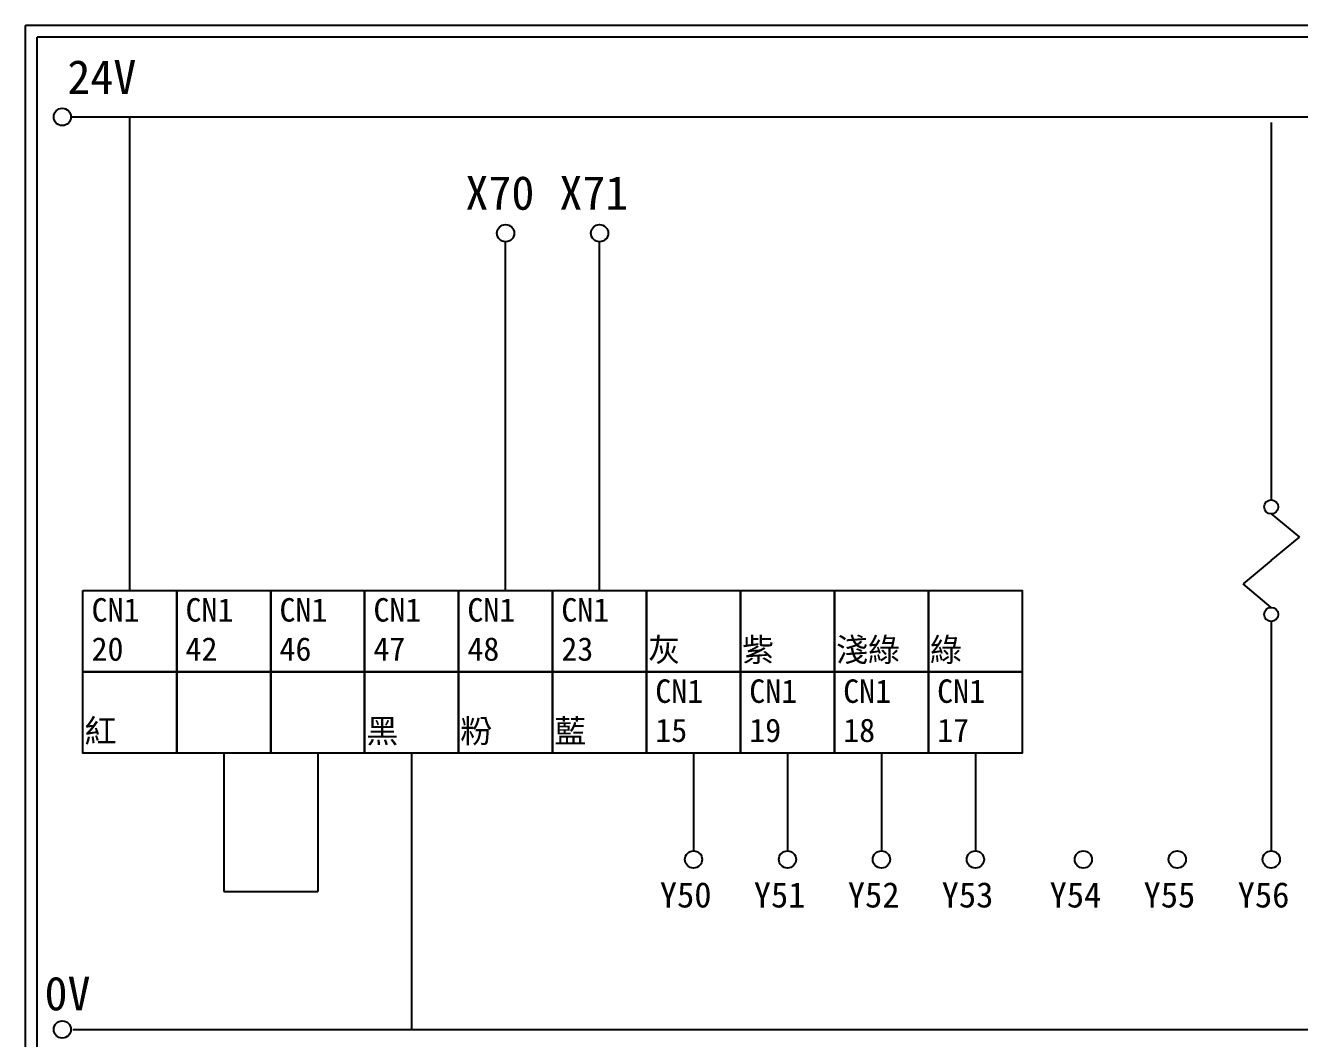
# Model space of a CAD drawing. Extents: x 627 to 914, y 3 to 207.
# Drawn here: x 627.2 to 762.9, y 99 to 207 of the extents above; entities that cross this region are included whole.
import ezdxf

# ---------------------------------------------------------------- set-up
doc = ezdxf.new("R2010")
doc.units = 0
doc.layers.get('0').update_dxf_attribs({"linetype": 'CONTINUOUS'})
doc.layers.add('圖框層', color=7, linetype='CONTINUOUS')
doc.layers.add('標尺寸層', color=3, linetype='CONTINUOUS')
doc.styles.add('STSL', font='kaiu.ttf')

msp = doc.modelspace()

# ---------------------------------------------------------------- linework, layer by layer
for p, q in [((678.35, 146.73), (678.35, 183.91)), ((688.36, 146.73), (688.36, 183.91)), ((698.37, 129.4), (698.37, 119)), ((708.38, 129.4), (708.38, 119)), ((718.39, 129.4), (718.39, 119)), ((728.4, 129.4), (728.4, 119))]:
    msp.add_line(p, q)
for points in [[(633.3, 146.73), (643.31, 146.73), (643.31, 138.07), (633.3, 138.07)], [(643.31, 146.73), (653.32, 146.73), (653.32, 138.07), (643.31, 138.07)], [(653.32, 146.73), (663.33, 146.73), (663.33, 138.07), (653.32, 138.07)], [(663.33, 146.73), (673.34, 146.73), (673.34, 138.07), (663.33, 138.07)], [(673.34, 146.73), (683.35, 146.73), (683.35, 138.07), (673.34, 138.07)], [(683.35, 146.73), (693.36, 146.73), (693.36, 138.07), (683.35, 138.07)], [(693.36, 146.73), (703.37, 146.73), (703.37, 138.07), (693.36, 138.07)], [(703.37, 146.73), (713.38, 146.73), (713.38, 138.07), (703.37, 138.07)], [(713.38, 146.73), (723.39, 146.73), (723.39, 138.07), (713.38, 138.07)], [(723.39, 146.73), (733.4, 146.73), (733.4, 138.07), (723.39, 138.07)], [(633.3, 138.07), (643.31, 138.07), (643.31, 129.4), (633.3, 129.4)], [(643.31, 138.07), (653.32, 138.07), (653.32, 129.4), (643.31, 129.4)], [(653.32, 138.07), (663.33, 138.07), (663.33, 129.4), (653.32, 129.4)], [(663.33, 138.07), (673.34, 138.07), (673.34, 129.4), (663.33, 129.4)], [(673.34, 138.07), (683.35, 138.07), (683.35, 129.4), (673.34, 129.4)], [(683.35, 138.07), (693.36, 138.07), (693.36, 129.4), (683.35, 129.4)], [(693.36, 138.07), (703.37, 138.07), (703.37, 129.4), (693.36, 129.4)], [(703.37, 138.07), (713.38, 138.07), (713.38, 129.4), (703.37, 129.4)], [(713.38, 138.07), (723.39, 138.07), (723.39, 129.4), (713.38, 129.4)], [(723.39, 138.07), (733.4, 138.07), (733.4, 129.4), (723.39, 129.4)]]:
    msp.add_lwpolyline(points, close=True)
at = {"layer": '圖框層', "color": 7}
for p, q in [((914.2, 206.97), (627.2, 206.97)), ((627.2, 3), (627.2, 206.97)), ((912.95, 205.72), (628.45, 205.72)), ((628.45, 4.25), (628.45, 205.72))]:
    msp.add_line(p, q, dxfattribs=at)
at = {"layer": '標尺寸層', "color": 7}
for p, q in [((632.04, 197.22), (909.63, 197.22)), ((759.92, 196.61), (759.92, 156.41)), ((759.92, 154.91), (762.92, 152.42)), ((759.92, 149.93), (762.92, 152.42)), ((759.92, 149.93), (756.92, 147.44)), ((759.92, 144.95), (756.92, 147.44)), ((759.92, 143.45), (759.92, 119)), ((632.25, 99.96), (910.12, 99.96))]:
    msp.add_line(p, q, dxfattribs=at)
at = {"layer": '標尺寸層'}
for p, q in [((638.31, 146.73), (638.31, 197.22)), ((648.32, 129.4), (648.32, 114.68)), ((658.33, 129.4), (658.33, 114.68)), ((668.34, 129.4), (668.34, 99.96)), ((648.32, 114.68), (658.33, 114.68))]:
    msp.add_line(p, q, dxfattribs=at)
at = {"layer": '標尺寸層', "color": 7}
for centre, radius in [((631.12, 197.22), 0.92), ((678.35, 184.83), 0.92), ((688.36, 184.83), 0.92), ((759.92, 155.66), 0.751), ((759.92, 144.2), 0.751), ((698.37, 118.08), 0.92), ((708.38, 118.08), 0.92), ((718.39, 118.08), 0.92), ((728.4, 118.08), 0.92), ((739.9, 118.08), 0.92), ((749.91, 118.08), 0.92), ((759.92, 118.08), 0.92), ((631.12, 99.96), 0.92)]:
    msp.add_circle(centre, radius, dxfattribs=at)

# ---------------------------------------------------------------- texts
at = {"char_height": 2.5, "width": 8.2913, "attachment_point": 1}
for s, insert in [('CN1\\P20', (634.24, 145.93)), ('CN1\\P42', (644.25, 145.93)), ('CN1\\P46', (654.26, 145.93)), ('CN1\\P47', (664.27, 145.93)), ('CN1\\P48', (674.28, 145.93)), ('CN1\\P23', (684.29, 145.93)), ('{\\fPMingLiU|b0|i0|c136|p18;灰}', (693.54, 141.68)), ('{\\fPMingLiU|b0|i0|c136|p18;紫}', (703.55, 141.68)), ('{\\fPMingLiU|b0|i0|c136|p18;淺綠}', (713.56, 141.68)), ('{\\fPMingLiU|b0|i0|c136|p18;綠}', (723.57, 141.68)), ('CN1\\P15', (694.3, 137.27)), ('CN1\\P19', (704.31, 137.27)), ('CN1\\P18', (714.32, 137.27)), ('CN1\\P17', (724.33, 137.27)), ('{\\fPMingLiU|b0|i0|c136|p18;紅}', (633.48, 133.02)), ('{\\fPMingLiU|b0|i0|c136|p18;黑}', (663.51, 133.02)), ('{\\fPMingLiU|b0|i0|c136|p18;粉}', (673.52, 133.02)), ('{\\fPMingLiU|b0|i0|c136|p18;藍}', (683.53, 133.02))]:
    msp.add_mtext(s, dxfattribs=dict(at, insert=insert))
at = {"layer": '圖框層', "color": 4, "style": 'STSL'}
for s, height, p in [('24V', 3.6, (631.66, 199.68)), ('X70', 3.6, (674.07, 187.33)), ('X71', 3.6, (684.08, 187.33)), ('Y50', 2.7, (694.78, 112.96)), ('Y51', 2.7, (704.79, 112.96)), ('Y52', 2.7, (714.81, 112.96)), ('Y53', 2.7, (724.81, 112.96)), ('Y54', 2.7, (736.31, 112.96)), ('Y55', 2.7, (746.32, 112.96)), ('Y56', 2.7, (756.35, 112.96)), ('0V', 3.6, (629.23, 102))]:
    msp.add_text(s, height=height, dxfattribs=at).set_placement(p)

doc.saveas('drawing.dxf')
